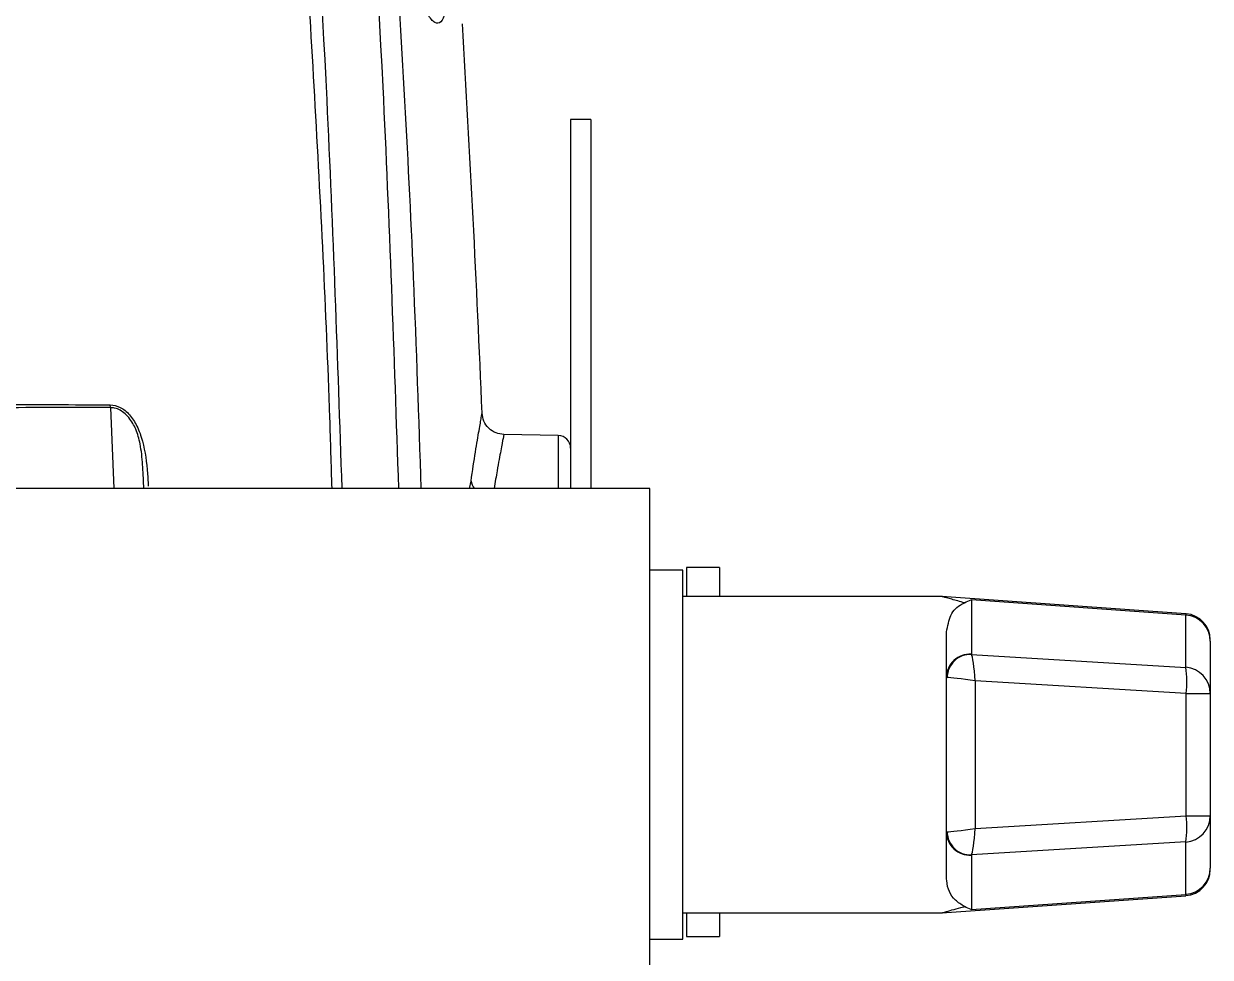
# Model space of a CAD drawing. Extents: x 2 to 136, y 1 to 99.
# Drawn here: x 59.6 to 62.412, y 90.177 to 92.39 of the extents above; entities that cross this region are included whole.
import ezdxf

# ---------------------------------------------------------------- set-up
doc = ezdxf.new("R2010")
doc.units = 0
doc.header["$MEASUREMENT"] = 0
doc.layers.add('OBJECT', color=7, linetype='CONTINUOUS')

msp = doc.modelspace()

# ---------------------------------------------------------------- linework, layer by layer
at = {"layer": 'OBJECT'}
for p, q in [((60.9444, 92.1632), (60.8964, 92.1632)), ((60.8964, 92.1632), (60.8964, 91.2882)), ((60.9444, 92.1632), (60.9444, 91.2882)), ((59.8058, 91.4797), (59.8052, 91.4867)), ((59.8058, 91.4797), (59.8136, 91.2882)), ((60.8669, 91.4137), (60.7382, 91.4159)), ((60.8669, 91.4137), (60.8669, 91.2882)), ((59.8847, 91.2882), (59.8831, 91.3251)), ((60.6571, 91.2882), (60.6605, 91.3057)), ((61.0844, 91.2882), (59.3964, 91.2882)), ((61.0844, 90.0382), (61.0844, 91.2882)), ((61.1624, 91.0944), (61.0844, 91.0944)), ((61.1624, 90.2194), (61.1624, 91.0944)), ((61.2494, 91.1007), (61.1714, 91.1007)), ((61.1714, 91.1007), (61.1714, 91.0319)), ((61.2494, 91.1007), (61.2494, 91.0319)), ((61.7775, 91.0319), (61.1624, 91.0319)), ((62.3542, 90.9912), (61.776, 91.0319)), ((62.3542, 90.988), (61.8462, 91.0238)), ((61.8462, 91.0238), (61.8462, 90.8949)), ((62.3542, 90.864), (62.3542, 90.988)), ((61.7874, 90.8403), (61.7874, 90.9481)), ((62.4124, 90.9261), (62.4124, 90.9289)), ((62.4124, 90.9261), (62.4124, 90.802)), ((61.8464, 90.8947), (62.3542, 90.864)), ((61.7874, 90.4735), (61.7874, 90.8403)), ((61.8553, 90.8323), (61.8553, 90.4816)), ((62.3553, 90.802), (61.8553, 90.8323)), ((62.3553, 90.5118), (62.3553, 90.802)), ((62.3553, 90.802), (62.4124, 90.802)), ((62.4124, 90.802), (62.4124, 90.5118)), ((61.8553, 90.4816), (62.3553, 90.5118)), ((62.3553, 90.5118), (62.4124, 90.5118)), ((62.4124, 90.5118), (62.4124, 90.3878)), ((61.7874, 90.3658), (61.7874, 90.4735)), ((62.3542, 90.4499), (61.8464, 90.4192)), ((62.3542, 90.3258), (62.3542, 90.4499)), ((61.8462, 90.419), (61.8462, 90.2901)), ((62.4124, 90.385), (62.4124, 90.3878)), ((61.776, 90.2819), (62.3542, 90.3226)), ((61.8462, 90.2901), (62.3542, 90.3258)), ((61.1624, 90.2819), (61.7775, 90.2819)), ((61.1714, 90.2819), (61.1714, 90.2257)), ((61.2494, 90.2819), (61.2494, 90.2257)), ((61.0844, 90.2194), (61.1624, 90.2194)), ((61.1714, 90.2257), (61.2494, 90.2257))]:
    msp.add_line(p, q, dxfattribs=at)
at = {"layer": 'OBJECT', "flags": 128}
for points in [[(62.3542, 90.9912), (62.3542, 90.9909), (62.3542, 90.988)], [(62.3542, 90.3258), (62.3542, 90.323), (62.3542, 90.3226)]]:
    msp.add_lwpolyline(points, dxfattribs=at)
at = {"layer": 'OBJECT'}
for centre, radius, start, end in [((10.0704, 89.3632), 50.66, 2.37923, 3.42528), ((60.8664, 91.3837), 0.03, 0, 89), ((60.6995, 91.3117), 0.0394, 188.6674, 216.6022), ((62.3501, 90.9259), 0.0623, 0.1685, 86.2003), ((62.3499, 90.9289), 0.0625, 0, 85.3404), ((61.8422, 90.8402), 0.0549, 85.8342, 179.7971), ((61.8445, 90.8389), 0.0558, 88.073, 178.7013), ((62.1252, 90.829), 0.2317, 353.3232, 8.6886), ((62.3501, 90.8019), 0.0623, 0.1685, 86.2003), ((62.1252, 90.4849), 0.2317, 351.3114, 6.6768), ((62.3501, 90.512), 0.0623, 273.7997, 359.8315), ((61.8422, 90.4737), 0.0549, 180.2028, 274.1658), ((61.8445, 90.475), 0.0558, 181.2987, 271.927), ((62.3501, 90.388), 0.0623, 273.7997, 359.8315), ((62.3499, 90.385), 0.0625, 274.4673, 0)]:
    msp.add_arc(centre, radius, start, end, dxfattribs=at)
for centre, major_axis, ratio, start_param, end_param in [((61.8537, 90.8943), (0.0075, -0.00053), 0.113367, 3.149676, 3.355799), ((61.8499, 90.8323), (-0.0042, 0.0629), 0.086265, 4.70661, 6.158549), ((61.8499, 90.8398), (0.0625, -0.0005), 0.013671, 3.141708, 3.347832), ((61.8499, 90.8323), (0.0625, -0.0079), 0.010931, 1.484918, 2.936857), ((61.8499, 90.474), (0.0625, 0.0005), 0.013671, 2.935354, 3.141477), ((61.8499, 90.4816), (0.0625, 0.0079), 0.010931, 3.346328, 4.798268), ((61.8499, 90.4816), (0.0042, 0.0629), 0.086265, 3.266229, 4.718168), ((61.8537, 90.4195), (0.0075, 0.00053), 0.113367, 2.927386, 3.13351)]:
    msp.add_ellipse(centre, major_axis=major_axis, ratio=ratio, start_param=start_param, end_param=end_param, dxfattribs=at)
for points, knots in [([(60.4893, 91.2882), (60.4784, 91.6057), (60.4498, 92.4431), (60.3498, 93.7973), (60.2355, 94.8306), (60.1784, 95.3469)], [0, 0, 0, 0, 0.2340899, 0.6172953, 1, 1, 1, 1]), ([(60.5425, 91.2882), (60.5369, 91.455), (60.5213, 91.9195), (60.477, 92.6856), (60.4107, 93.5854), (60.3286, 94.4763), (60.2605, 95.0643), (60.2272, 95.3524)], [0, 0, 0, 0, 0.122834, 0.341899, 0.564511, 0.786623, 1, 1, 1, 1]), ([(60.331, 91.2882), (60.3294, 91.3439), (60.3202, 91.6541), (60.2915, 92.2149), (60.244, 92.9827), (60.1828, 93.7494), (60.1108, 94.5094), (60.0535, 95.0062), (60.0254, 95.2502)], [0, 0, 0, 0, 0.042071, 0.234186, 0.423825, 0.622605, 0.814662, 1, 1, 1, 1]), ([(60.0529, 95.2532), (60.1084, 94.7474), (60.2193, 93.7348), (60.316, 92.4119), (60.3437, 91.5953), (60.3541, 91.2882)], [0, 0, 0, 0, 0.383775, 0.768218, 1, 1, 1, 1]), ([(60.6057, 92.4602), (60.6038, 92.4445), (60.6001, 92.4131), (60.5892, 92.391), (60.575, 92.3894), (60.5583, 92.4093), (60.5406, 92.4485), (60.524, 92.5045), (60.5099, 92.5734), (60.5048, 92.6249), (60.5023, 92.6507)], [0, 0, 0, 0, 0.124845, 0.24983, 0.374893, 0.499993, 0.625063, 0.749967, 0.874601, 1, 1, 1, 1]), ([(59.2261, 91.4867), (59.3316, 91.4868), (59.5427, 91.4868), (59.7177, 91.4868), (59.8052, 91.4867)], [0, 0, 0, 0, 0.500003, 1, 1, 1, 1]), ([(59.8058, 91.4797), (59.7183, 91.4797), (59.5432, 91.4796), (59.3322, 91.4797), (59.2266, 91.4797)], [0, 0, 0, 0, 0.499779, 1, 1, 1, 1]), ([(59.8052, 91.4867), (59.8134, 91.4854), (59.8297, 91.4827), (59.8517, 91.4641), (59.87, 91.4365), (59.8865, 91.3894), (59.8933, 91.3396), (59.8948, 91.3036), (59.8952, 91.2939)], [0, 0, 0, 0, 0.1485384, 0.2973314, 0.4426807, 0.5947068, 0.8912692, 1, 1, 1, 1]), ([(59.8848, 91.2926), (59.8848, 91.2932), (59.884, 91.3104), (59.8825, 91.3438), (59.8782, 91.3903), (59.8687, 91.4231), (59.8588, 91.4433), (59.8502, 91.4556), (59.8399, 91.4661), (59.8287, 91.4741), (59.8169, 91.479), (59.8091, 91.4795), (59.8058, 91.4797)], [0, 0, 0, 0, 0.006458, 0.207905, 0.402317, 0.551724, 0.61962, 0.701526, 0.767547, 0.850845, 0.935398, 1, 1, 1, 1]), ([(60.6605, 91.3057), (60.6641, 91.3299), (60.6713, 91.3783), (60.6798, 91.4278), (60.6856, 91.4603), (60.6863, 91.4643), (60.6867, 91.4663)], [0, 0, 0, 0, 0.250229, 0.500882, 0.749824, 1, 1, 1, 1]), ([(60.7382, 91.4159), (60.7319, 91.4167), (60.7187, 91.4184), (60.7016, 91.43), (60.6896, 91.4468), (60.6876, 91.4599), (60.6867, 91.4663)], [0, 0, 0, 0, 0.240853, 0.499999, 0.759144, 1, 1, 1, 1]), ([(60.7382, 91.4159), (60.7378, 91.4142), (60.7371, 91.4106), (60.7313, 91.3802), (60.7237, 91.3399), (60.7176, 91.3028), (60.7153, 91.2882)], [0, 0, 0, 0, 0.267171, 0.546239, 0.821091, 1, 1, 1, 1]), ([(61.83, 91.017), (61.8192, 91.0199), (61.8026, 91.0244), (61.785, 91.0294), (61.7755, 91.0321), (61.7771, 91.0316), (61.7775, 91.0315)], [0, 0, 0, 0, 0.380414, 0.585617, 0.892028, 1, 1, 1, 1]), ([(61.7874, 90.9481), (61.79, 90.962), (61.7953, 90.9903), (61.8127, 91.0092), (61.828, 91.0161), (61.83, 91.017)], [0, 0, 0, 0, 0.454625, 0.927986, 1, 1, 1, 1]), ([(61.83, 91.017), (61.8353, 91.0196), (61.8407, 91.0223), (61.8461, 91.0238), (61.8462, 91.0238)], [0, 0, 0, 0, 0.982725, 1, 1, 1, 1]), ([(61.83, 90.2969), (61.8223, 90.3016), (61.8004, 90.3149), (61.7882, 90.3414), (61.7874, 90.3633), (61.7874, 90.3658)], [0, 0, 0, 0, 0.324577, 0.922742, 1, 1, 1, 1]), ([(61.7775, 90.2824), (61.7774, 90.2823), (61.7773, 90.2823), (61.7919, 90.2864), (61.8121, 90.292), (61.8292, 90.2966), (61.83, 90.2969)], [0, 0, 0, 0, 0.2003799, 0.4150728, 0.971021, 1, 1, 1, 1]), ([(61.8462, 90.2901), (61.8461, 90.2901), (61.8407, 90.2916), (61.8353, 90.2942), (61.83, 90.2969)], [0, 0, 0, 0, 0.017275, 1, 1, 1, 1])]:
    msp.add_open_spline(points, degree=3, knots=knots, dxfattribs=at)

doc.saveas('drawing.dxf')
